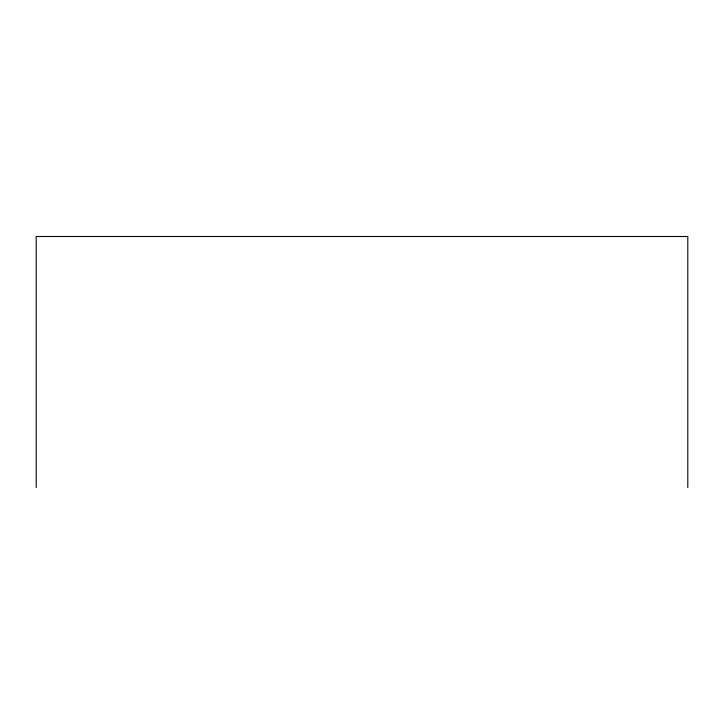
<?xml version="1.0" encoding="UTF-8"?>
<svg xmlns="http://www.w3.org/2000/svg" width="724" height="724" viewBox="0 0 724 724"><rect width="100%" height="100%" fill="white"/><g stroke="black" fill="none" stroke-linecap="round" stroke-linejoin="round"><path stroke-width="1.09" d="M687.8 487.496L687.8 236.504L36.2 236.504L36.2 487.496"/></g></svg>
